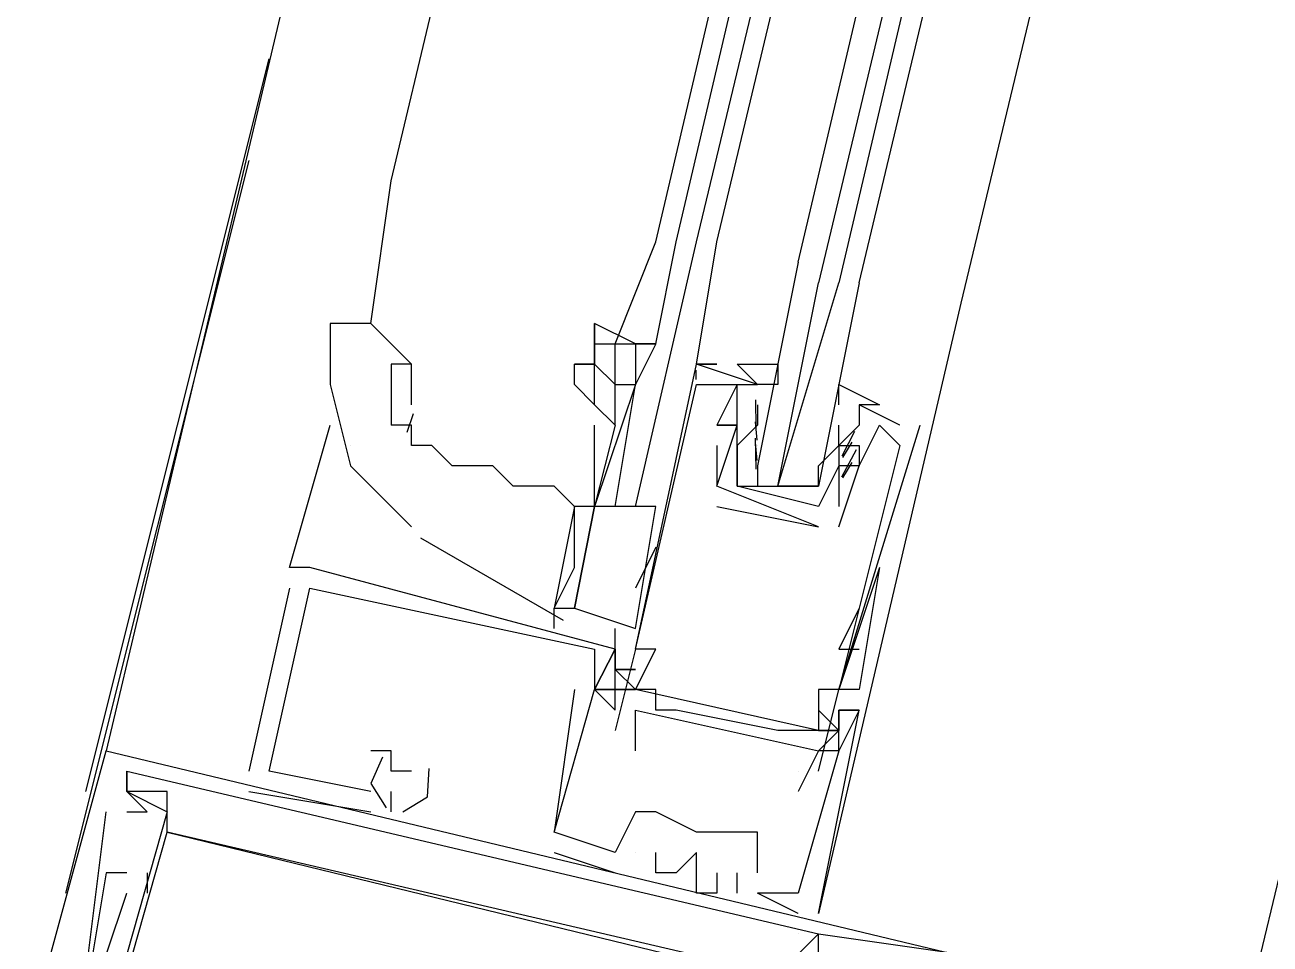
# Model space of a CAD drawing. Header units: feet. Extents: x -84 to 198, y -22 to 181.
# Drawn here: x 120.88 to 121.696, y 48.971 to 49.573 of the extents above; entities that cross this region are included whole.
import ezdxf

# ---------------------------------------------------------------- set-up
doc = ezdxf.new("R2010")
doc.units = ezdxf.units.FT
doc.layers.add('A-LINEA', color=7, linetype='CONTINUOUS')

msp = doc.modelspace()

# ---------------------------------------------------------------- linework, layer by layer
at = {"layer": 'A-LINEA'}
for p, q in [((122.68, 56.4844), (120.9333, 49.0978)), ((123.44, 56.2978), (121.68, 48.9244)), ((121.12, 49.4711), (121.88, 52.6578)), ((121.2933, 49.4311), (122.04, 52.6178)), ((121.3067, 49.4311), (122.0533, 52.6178)), ((121.32, 49.4311), (122.08, 52.6044)), ((121.3333, 49.4311), (122.0933, 52.6044)), ((122.2533, 52.5644), (121.4933, 49.3911)), ((120.92, 49.0711), (121.04, 49.5511)), ((121.0267, 49.4844), (120.9067, 49.0044)), ((121.1067, 49.3778), (121.12, 49.4711)), ((121.2667, 49.3644), (121.2933, 49.4311)), ((121.28, 49.2578), (121.32, 49.4311)), ((121.2933, 49.3644), (121.3067, 49.4311)), ((121.4933, 49.3911), (121.4, 48.9911)), ((121.2667, 49.3644), (121.28, 49.3644)), ((121.28, 49.3644), (121.28, 49.3644)), ((121.2933, 49.3644), (121.2933, 49.3644)), ((121.1333, 49.3244), (121.1333, 49.3511)), ((121.3198, 49.341), (121.3199, 49.3472)), ((121.3198, 49.341), (121.3199, 49.3472)), ((121.3198, 49.341), (121.3199, 49.3472)), ((121.36, 49.3378), (121.32, 49.3511)), ((121.32, 49.3511), (121.32, 49.3511)), ((121.32, 49.3511), (121.32, 49.3511)), ((121.32, 49.3511), (121.3333, 49.3511)), ((121.32, 49.3511), (121.3333, 49.3511)), ((121.32, 49.3511), (121.3333, 49.3511)), ((121.32, 49.3378), (121.32, 49.3378)), ((121.32, 49.3378), (121.32, 49.3378)), ((121.3333, 49.3378), (121.3333, 49.3378)), ((121.3467, 49.3378), (121.3467, 49.3378)), ((121.36, 49.3378), (121.36, 49.3378)), ((121.3467, 49.3244), (121.3467, 49.3244)), ((121.3592, 49.3093), (121.359, 49.3276)), ((121.36, 49.3244), (121.36, 49.3244)), ((121.36, 49.3244), (121.36, 49.3111)), ((121.4533, 49.3111), (121.4267, 49.3244)), ((121.4267, 49.3244), (121.4267, 49.3244)), ((121.1344, 49.3185), (121.1302, 49.3062)), ((121.3599, 49.3013), (121.3588, 49.3132)), ((121.0533, 49.2178), (121.08, 49.3111)), ((121.2667, 49.3111), (121.2533, 49.2578)), ((121.2533, 49.2578), (121.2533, 49.3111)), ((121.3333, 49.3111), (121.3333, 49.3111)), ((121.3333, 49.3111), (121.3333, 49.3111)), ((121.3467, 49.3111), (121.3467, 49.3111)), ((121.3467, 49.3111), (121.3467, 49.3111)), ((121.36, 49.3111), (121.36, 49.3111)), ((121.4133, 49.3111), (121.4133, 49.3111)), ((121.4133, 49.2978), (121.4133, 49.3111)), ((121.4236, 49.307), (121.4152, 49.2908)), ((121.44, 49.3111), (121.44, 49.3111)), ((121.4533, 49.3111), (121.4533, 49.3111)), ((121.4667, 49.3111), (121.4667, 49.3111)), ((121.0933, 49.2978), (121.0933, 49.2978)), ((121.3333, 49.2978), (121.3333, 49.2711)), ((121.3333, 49.2978), (121.3333, 49.2978)), ((121.3591, 49.2822), (121.3586, 49.3025)), ((121.3599, 49.288), (121.3588, 49.2998)), ((121.36, 49.2978), (121.36, 49.2978)), ((121.4133, 49.2978), (121.4133, 49.2978)), ((121.4133, 49.2978), (121.4133, 49.2978)), ((121.4218, 49.3), (121.4156, 49.2899)), ((121.4267, 49.2978), (121.4267, 49.2978)), ((121.4533, 49.2978), (121.4533, 49.2978)), ((121.4247, 49.295), (121.415, 49.277)), ((121.4, 49.2844), (121.4, 49.2844)), ((121.4133, 49.2844), (121.4133, 49.2844)), ((121.4218, 49.2867), (121.4156, 49.2765)), ((121.4267, 49.2844), (121.4267, 49.2844)), ((121.4267, 49.2844), (121.4267, 49.2844)), ((121.4, 49.2444), (121.3333, 49.2711)), ((121.3333, 49.2711), (121.3333, 49.2711)), ((121.3333, 49.2711), (121.3333, 49.2711)), ((121.3467, 49.2711), (121.3467, 49.2711)), ((121.3467, 49.2711), (121.3467, 49.2711)), ((121.3733, 49.2711), (121.3867, 49.2711)), ((121.4, 49.2711), (121.4, 49.2711)), ((121.24, 49.2578), (121.24, 49.2578)), ((121.24, 49.2578), (121.24, 49.2578)), ((121.2533, 49.2578), (121.2533, 49.2578)), ((121.28, 49.1778), (121.2933, 49.2578)), ((121.3333, 49.2578), (121.4, 49.2444)), ((121.3333, 49.2578), (121.3333, 49.2578)), ((121.4, 49.2578), (121.4, 49.2578)), ((121.4, 49.2578), (121.4, 49.2578)), ((121.4133, 49.2578), (121.4133, 49.2578)), ((121.4, 49.2444), (121.4, 49.2444)), ((121.4, 49.2444), (121.4, 49.2444)), ((121.4133, 49.2444), (121.4133, 49.2444)), ((121.1393, 49.2372), (121.2327, 49.1834)), ((121.2933, 49.2311), (121.28, 49.2044)), ((121.0667, 49.2178), (121.0533, 49.2178)), ((121.0667, 49.2178), (121.0533, 49.2178)), ((121.0667, 49.2178), (121.0533, 49.2178)), ((121.0667, 49.2178), (121.0667, 49.2178)), ((121.0667, 49.2178), (121.0667, 49.2178)), ((121.0667, 49.2178), (121.0667, 49.2178)), ((121.44, 49.2178), (121.4133, 49.1378)), ((121.44, 49.2178), (121.4133, 49.1378)), ((121.0533, 49.2044), (121.0267, 49.0844)), ((121.0533, 49.2044), (121.0267, 49.0844)), ((121.0533, 49.2044), (121.0267, 49.0844)), ((121.0533, 49.2044), (121.0533, 49.2044)), ((121.0533, 49.2044), (121.0533, 49.2044)), ((121.0533, 49.2044), (121.0533, 49.2044)), ((121.0667, 49.2044), (121.0667, 49.2044)), ((121.0667, 49.2044), (121.0667, 49.2044)), ((121.0667, 49.2044), (121.0667, 49.2044)), ((121.0667, 49.2044), (121.0667, 49.2044)), ((121.0667, 49.2044), (121.0667, 49.2044)), ((121.0667, 49.2044), (121.0667, 49.2044)), ((121.2267, 49.1778), (121.2267, 49.1911)), ((121.4267, 49.1911), (121.4133, 49.1644)), ((121.4267, 49.1911), (121.4267, 49.1911)), ((121.2667, 49.1644), (121.2667, 49.1778)), ((121.2533, 49.1644), (121.2533, 49.1644)), ((121.2533, 49.1644), (121.2533, 49.1644)), ((121.2533, 49.1644), (121.2533, 49.1644)), ((121.28, 49.1644), (121.2667, 49.1111)), ((121.2667, 49.1644), (121.2667, 49.1644)), ((121.2667, 49.1644), (121.2667, 49.1644)), ((121.2667, 49.1644), (121.2667, 49.1644)), ((121.2667, 49.1644), (121.2667, 49.1644)), ((121.2667, 49.1644), (121.2667, 49.1644)), ((121.2667, 49.1644), (121.2667, 49.1644)), ((121.28, 49.1644), (121.28, 49.1644)), ((121.28, 49.1644), (121.28, 49.1644)), ((121.2933, 49.1644), (121.2933, 49.1644)), ((121.4133, 49.1644), (121.4267, 49.1644)), ((121.2667, 49.1511), (121.28, 49.1511)), ((121.2667, 49.1511), (121.2667, 49.1511)), ((121.2667, 49.1511), (121.2667, 49.1511)), ((121.2667, 49.1511), (121.28, 49.1511)), ((121.2667, 49.1511), (121.2667, 49.1511)), ((121.2667, 49.1511), (121.2667, 49.1511)), ((121.2667, 49.1511), (121.28, 49.1511)), ((121.2667, 49.1511), (121.2667, 49.1511)), ((121.2667, 49.1511), (121.2667, 49.1511)), ((121.24, 49.1378), (121.24, 49.1378)), ((121.24, 49.1378), (121.24, 49.1378)), ((121.24, 49.1378), (121.24, 49.1378)), ((121.2533, 49.1378), (121.2533, 49.1378)), ((121.2533, 49.1378), (121.2533, 49.1378)), ((121.2533, 49.1378), (121.2533, 49.1378)), ((121.2533, 49.1378), (121.2533, 49.1378)), ((121.2533, 49.1378), (121.2533, 49.1378)), ((121.2533, 49.1378), (121.2533, 49.1378)), ((121.2533, 49.1378), (121.2533, 49.1378)), ((121.2533, 49.1378), (121.2533, 49.1378)), ((121.2533, 49.1378), (121.2533, 49.1378)), ((121.2667, 49.1378), (121.28, 49.1378)), ((121.2667, 49.1378), (121.28, 49.1378)), ((121.2667, 49.1378), (121.2667, 49.1378)), ((121.2667, 49.1378), (121.2667, 49.1378)), ((121.2667, 49.1378), (121.28, 49.1378)), ((121.2667, 49.1378), (121.28, 49.1378)), ((121.2667, 49.1378), (121.2667, 49.1378)), ((121.2667, 49.1378), (121.2667, 49.1378)), ((121.2667, 49.1378), (121.28, 49.1378)), ((121.2667, 49.1378), (121.28, 49.1378)), ((121.2667, 49.1378), (121.2667, 49.1378)), ((121.2667, 49.1378), (121.2667, 49.1378)), ((121.28, 49.1378), (121.28, 49.1378)), ((121.4, 49.1111), (121.28, 49.1378)), ((121.4, 49.1111), (121.28, 49.1378)), ((121.4, 49.1111), (121.28, 49.1378)), ((121.2933, 49.1378), (121.2933, 49.1378)), ((121.4, 49.1378), (121.4, 49.1378)), ((121.4133, 49.1378), (121.4133, 49.1378)), ((121.4133, 49.1378), (121.4133, 49.1378)), ((121.4267, 49.1378), (121.4267, 49.1378)), ((121.2667, 49.1244), (121.2667, 49.1244)), ((121.2667, 49.1244), (121.2667, 49.1244)), ((121.2667, 49.1244), (121.2667, 49.1244)), ((121.28, 49.1244), (121.28, 49.1244)), ((121.2933, 49.1244), (121.2933, 49.1244)), ((121.3067, 49.1244), (121.3067, 49.1244)), ((121.4133, 49.1244), (121.4133, 49.1244)), ((121.4133, 49.1244), (121.4133, 49.1244)), ((121.4133, 49.1244), (121.4133, 49.1244)), ((121.4133, 49.1244), (121.4133, 49.1244)), ((121.4133, 49.1244), (121.4133, 49.1244)), ((121.4133, 49.1244), (121.4133, 49.1244)), ((121.4133, 49.1244), (121.4133, 49.1244)), ((121.4267, 49.1244), (121.4267, 49.1244)), ((121.4267, 49.1244), (121.4267, 49.1244)), ((121.4267, 49.1244), (121.4267, 49.1244)), ((121.4267, 49.1244), (121.4267, 49.1244)), ((121.4267, 49.1244), (121.4267, 49.1244)), ((121.4267, 49.1244), (121.4267, 49.1244)), ((121.2667, 49.1111), (121.2667, 49.1111)), ((121.28, 49.1111), (121.28, 49.1111)), ((121.3733, 49.1111), (121.3733, 49.1111)), ((121.3867, 49.1111), (121.3867, 49.1111)), ((121.4, 49.1111), (121.4, 49.1111)), ((121.4133, 49.1111), (121.4133, 49.1111)), ((121.4133, 49.1111), (121.4133, 49.1111)), ((121.4133, 49.1111), (121.4133, 49.1111)), ((120.9333, 49.0978), (120.9333, 49.0978)), ((120.9333, 49.0978), (120.9333, 49.0978)), ((120.9333, 49.0978), (120.9333, 49.0978)), ((121.1067, 49.0978), (121.1067, 49.0978)), ((121.1067, 49.0978), (121.1067, 49.0978)), ((121.1067, 49.0978), (121.1067, 49.0978)), ((121.12, 49.0978), (121.12, 49.0978)), ((121.12, 49.0978), (121.12, 49.0978)), ((121.12, 49.0978), (121.12, 49.0978)), ((121.28, 49.0978), (121.28, 49.0978)), ((121.4, 49.0978), (121.4, 49.0978)), ((121.4133, 49.0978), (121.4, 49.0978)), ((121.4133, 49.0978), (121.4133, 49.0978)), ((121.4133, 49.0978), (121.4133, 49.0978)), ((121.4133, 49.0978), (121.4133, 49.0978)), ((121.4133, 49.0978), (121.4133, 49.0978)), ((120.9467, 49.0844), (120.9467, 49.0844)), ((120.9467, 49.0844), (120.9467, 49.0844)), ((120.9467, 49.0844), (120.9467, 49.0844)), ((120.9467, 49.0844), (120.9467, 49.0844)), ((120.9467, 49.0844), (120.9467, 49.0844)), ((120.9467, 49.0844), (120.9467, 49.0844)), ((120.9467, 49.0844), (120.9467, 49.0844)), ((120.9467, 49.0844), (120.9467, 49.0844)), ((120.9467, 49.0844), (120.9467, 49.0844)), ((121.0267, 49.0844), (121.0267, 49.0844)), ((121.0267, 49.0844), (121.0267, 49.0844)), ((121.0267, 49.0844), (121.0267, 49.0844)), ((121.04, 49.0844), (121.04, 49.0844)), ((121.04, 49.0844), (121.04, 49.0844)), ((121.04, 49.0844), (121.04, 49.0844)), ((121.12, 49.0844), (121.12, 49.0844)), ((121.12, 49.0844), (121.12, 49.0844)), ((121.12, 49.0844), (121.12, 49.0844)), ((121.1333, 49.0844), (121.1333, 49.0844)), ((121.1333, 49.0844), (121.1333, 49.0844)), ((121.1333, 49.0844), (121.1333, 49.0844)), ((121.3867, 49.0844), (121.3867, 49.0844)), ((121.4, 49.0844), (121.4, 49.0844)), ((120.9467, 49.0711), (120.9467, 49.0711)), ((120.9467, 49.0711), (120.9467, 49.0711)), ((120.9467, 49.0711), (120.9467, 49.0711)), ((120.9467, 49.0711), (120.9467, 49.0711)), ((120.9467, 49.0711), (120.9467, 49.0711)), ((120.9467, 49.0711), (120.9467, 49.0711)), ((120.9467, 49.0711), (120.9467, 49.0711)), ((120.9467, 49.0711), (120.9467, 49.0711)), ((120.9467, 49.0711), (120.9467, 49.0711)), ((120.9467, 49.0711), (120.9467, 49.0711)), ((120.9467, 49.0711), (120.9467, 49.0711)), ((120.9467, 49.0711), (120.9467, 49.0711)), ((120.9467, 49.0711), (120.9467, 49.0711)), ((120.9467, 49.0711), (120.9467, 49.0711)), ((120.9467, 49.0711), (120.9467, 49.0711)), ((120.9733, 49.0711), (120.9733, 49.0711)), ((120.9733, 49.0711), (120.9733, 49.0711)), ((120.9733, 49.0711), (120.9733, 49.0711)), ((120.9733, 49.0711), (120.9733, 49.0711)), ((120.9733, 49.0711), (120.9733, 49.0711)), ((120.9733, 49.0711), (120.9733, 49.0711)), ((121.0267, 49.0711), (121.1067, 49.0578)), ((121.0267, 49.0711), (121.0267, 49.0711)), ((121.0267, 49.0711), (121.1067, 49.0578)), ((121.0267, 49.0711), (121.0267, 49.0711)), ((121.0267, 49.0711), (121.1067, 49.0578)), ((121.0267, 49.0711), (121.0267, 49.0711)), ((121.1067, 49.0711), (121.1067, 49.0711)), ((121.1067, 49.0711), (121.1067, 49.0711)), ((121.1067, 49.0711), (121.1067, 49.0711)), ((121.12, 49.0578), (121.12, 49.0711)), ((121.12, 49.0711), (121.12, 49.0711)), ((121.12, 49.0578), (121.12, 49.0711)), ((121.12, 49.0711), (121.12, 49.0711)), ((121.12, 49.0578), (121.12, 49.0711)), ((121.12, 49.0711), (121.12, 49.0711)), ((121.3867, 49.0711), (121.3867, 49.0711)), ((120.9333, 49.0578), (120.9333, 49.0578)), ((120.9333, 49.0578), (120.9333, 49.0578)), ((120.9333, 49.0578), (120.9333, 49.0578)), ((120.9467, 49.0578), (120.9467, 49.0578)), ((120.9467, 49.0578), (120.9467, 49.0578)), ((120.9467, 49.0578), (120.9467, 49.0578)), ((120.96, 49.0578), (120.96, 49.0578)), ((120.96, 49.0578), (120.96, 49.0578)), ((120.96, 49.0578), (120.96, 49.0578)), ((120.9733, 49.0578), (120.9733, 49.0578)), ((120.9733, 49.0578), (120.9733, 49.0578)), ((120.9733, 49.0578), (120.9733, 49.0578)), ((120.9733, 49.0578), (120.9733, 49.0578)), ((120.9733, 49.0578), (120.9733, 49.0578)), ((120.9733, 49.0578), (120.9733, 49.0578)), ((121.1067, 49.0578), (121.1067, 49.0578)), ((121.1067, 49.0578), (121.1067, 49.0578)), ((121.1067, 49.0578), (121.1067, 49.0578)), ((121.12, 49.0578), (121.12, 49.0578)), ((121.12, 49.0578), (121.12, 49.0578)), ((121.12, 49.0578), (121.12, 49.0578)), ((121.28, 49.0578), (121.28, 49.0578)), ((121.28, 49.0578), (121.28, 49.0578)), ((121.28, 49.0578), (121.28, 49.0578)), ((121.2933, 49.0578), (121.2933, 49.0578)), ((121.2933, 49.0578), (121.2933, 49.0578)), ((121.2933, 49.0578), (121.2933, 49.0578)), ((121.2933, 49.0578), (121.2933, 49.0578)), ((120.9733, 49.0444), (120.9733, 49.0444)), ((120.9733, 49.0444), (120.9733, 49.0444)), ((120.9733, 49.0444), (120.9733, 49.0444)), ((120.9733, 49.0444), (120.9733, 49.0444)), ((120.9733, 49.0444), (120.9733, 49.0444)), ((120.9733, 49.0444), (120.9733, 49.0444)), ((120.9733, 49.0444), (120.9733, 49.0444)), ((120.9733, 49.0444), (120.9733, 49.0444)), ((120.9733, 49.0444), (120.9733, 49.0444)), ((120.9733, 49.0444), (120.9733, 49.0444)), ((120.9733, 49.0444), (120.9733, 49.0444)), ((120.9733, 49.0444), (120.9733, 49.0444)), ((121.2267, 49.0444), (121.2267, 49.0444)), ((121.2267, 49.0444), (121.2267, 49.0444)), ((121.2267, 49.0444), (121.2267, 49.0444)), ((121.2267, 49.0444), (121.2267, 49.0444)), ((121.2267, 49.0444), (121.2267, 49.0444)), ((121.2267, 49.0444), (121.2267, 49.0444)), ((121.32, 49.0444), (121.32, 49.0444)), ((121.32, 49.0444), (121.32, 49.0444)), ((121.32, 49.0444), (121.32, 49.0444)), ((121.32, 49.0444), (121.32, 49.0444)), ((121.32, 49.0444), (121.32, 49.0444)), ((121.3467, 49.0444), (121.3467, 49.0444)), ((121.3467, 49.0444), (121.3467, 49.0444)), ((121.3467, 49.0444), (121.3467, 49.0444)), ((121.36, 49.0444), (121.36, 49.0444)), ((121.36, 49.0444), (121.36, 49.0444)), ((121.36, 49.0444), (121.36, 49.0444)), ((121.2267, 49.0311), (121.2667, 49.0178)), ((121.2267, 49.0311), (121.2267, 49.0311)), ((121.2267, 49.0311), (121.2667, 49.0178)), ((121.2267, 49.0311), (121.2267, 49.0311)), ((121.2267, 49.0311), (121.2667, 49.0178)), ((121.2267, 49.0311), (121.2267, 49.0311)), ((121.2667, 49.0311), (121.2667, 49.0311)), ((121.2667, 49.0311), (121.2667, 49.0311)), ((121.2667, 49.0311), (121.2667, 49.0311)), ((121.2667, 49.0311), (121.2667, 49.0311)), ((121.2667, 49.0311), (121.2667, 49.0311)), ((121.2667, 49.0311), (121.2667, 49.0311)), ((121.28, 49.0311), (121.28, 49.0311)), ((121.28, 49.0311), (121.28, 49.0311)), ((121.28, 49.0311), (121.28, 49.0311)), ((121.28, 49.0311), (121.28, 49.0311)), ((121.28, 49.0311), (121.28, 49.0311)), ((121.28, 49.0311), (121.28, 49.0311)), ((121.2933, 49.0311), (121.2933, 49.0311)), ((121.2933, 49.0311), (121.2933, 49.0311)), ((121.2933, 49.0311), (121.2933, 49.0311)), ((121.32, 49.0311), (121.32, 49.0311)), ((121.32, 49.0311), (121.32, 49.0311)), ((121.32, 49.0311), (121.32, 49.0311)), ((120.9333, 49.0178), (120.9333, 49.0178)), ((120.9333, 49.0178), (120.9333, 49.0178)), ((120.9333, 49.0178), (120.9333, 49.0178)), ((120.9467, 49.0178), (120.9467, 49.0178)), ((120.9467, 49.0178), (120.9467, 49.0178)), ((120.9467, 49.0178), (120.9467, 49.0178)), ((120.96, 49.0178), (120.96, 49.0044)), ((120.96, 49.0178), (120.96, 49.0178)), ((120.96, 49.0178), (120.96, 49.0044)), ((120.96, 49.0178), (120.96, 49.0178)), ((120.96, 49.0178), (120.96, 49.0044)), ((120.96, 49.0178), (120.96, 49.0178)), ((121.2667, 49.0178), (121.2667, 49.0178)), ((121.2667, 49.0178), (121.2667, 49.0178)), ((121.2667, 49.0178), (121.2667, 49.0178)), ((121.2933, 49.0178), (121.2933, 49.0178)), ((121.2933, 49.0178), (121.2933, 49.0178)), ((121.2933, 49.0178), (121.2933, 49.0178)), ((121.3067, 49.0178), (121.3067, 49.0178)), ((121.3067, 49.0178), (121.3067, 49.0178)), ((121.3067, 49.0178), (121.3067, 49.0178)), ((121.3333, 49.0178), (121.3333, 49.0178)), ((121.3333, 49.0178), (121.3333, 49.0178)), ((121.3333, 49.0178), (121.3333, 49.0178)), ((121.3467, 49.0178), (121.3467, 49.0178)), ((121.3467, 49.0178), (121.3467, 49.0178)), ((121.3467, 49.0178), (121.3467, 49.0178)), ((121.36, 49.0178), (121.36, 49.0178)), ((121.36, 49.0178), (121.36, 49.0178)), ((121.36, 49.0178), (121.36, 49.0178)), ((120.9467, 49.0044), (120.9467, 49.0044)), ((120.9467, 49.0044), (120.9467, 49.0044)), ((120.9467, 49.0044), (120.9467, 49.0044)), ((120.96, 49.0044), (120.96, 49.0044)), ((120.96, 49.0044), (120.96, 49.0044)), ((120.96, 49.0044), (120.96, 49.0044)), ((121.32, 49.0044), (121.32, 49.0044)), ((121.32, 49.0044), (121.32, 49.0044)), ((121.32, 49.0044), (121.32, 49.0044)), ((121.3333, 49.0044), (121.3333, 49.0044)), ((121.3333, 49.0044), (121.3333, 49.0044)), ((121.3333, 49.0044), (121.3333, 49.0044)), ((121.3467, 49.0044), (121.3467, 49.0044)), ((121.3467, 49.0044), (121.3467, 49.0044)), ((121.3467, 49.0044), (121.3467, 49.0044)), ((121.36, 49.0044), (121.36, 49.0044)), ((121.36, 49.0044), (121.36, 49.0044)), ((121.36, 49.0044), (121.36, 49.0044)), ((121.36, 49.0044), (121.36, 49.0044)), ((121.36, 49.0044), (121.36, 49.0044)), ((121.36, 49.0044), (121.36, 49.0044)), ((121.3867, 49.0044), (121.3867, 49.0044)), ((121.3867, 49.0044), (121.3867, 49.0044)), ((121.3867, 49.0044), (121.3867, 49.0044)), ((121.3867, 49.0044), (121.3867, 49.0044)), ((121.3867, 49.0044), (121.3867, 49.0044)), ((121.3867, 49.0044), (121.3867, 49.0044)), ((121.3867, 48.9911), (121.3867, 48.9911)), ((121.3867, 48.9911), (121.3867, 48.9911)), ((121.3867, 48.9911), (121.3867, 48.9911)), ((121.4, 48.9911), (121.4, 48.9911)), ((121.4, 48.9911), (121.4, 48.9911)), ((121.4, 48.9911), (121.4, 48.9911)), ((121.3867, 48.9778), (121.3867, 48.9778)), ((121.3867, 48.9778), (121.3867, 48.9778)), ((121.3867, 48.9778), (121.3867, 48.9778)), ((121.4, 48.9778), (121.4, 48.9778)), ((121.4, 48.9778), (121.4, 48.9778)), ((121.4, 48.9778), (121.4, 48.9778)), ((121.4, 48.9778), (121.4, 48.9778)), ((121.4, 48.9778), (121.4, 48.9778)), ((121.4, 48.9778), (121.4, 48.9778))]:
    msp.add_line(p, q, dxfattribs=at)
for points in [[(121.3867, 49.4178), (122.1467, 52.6444), (122.16, 52.6578), (122.1733, 52.6444), (121.4, 49.4044)], [(121.4267, 49.4044), (122.2, 52.6444), (122.1867, 52.6444), (122.1733, 52.6444), (121.4133, 49.4044)], [(121.3333, 49.3511), (121.3333, 49.3511), (121.32, 49.3511), (121.3333, 49.4311)], [(121.3867, 49.4178), (121.36, 49.2844), (121.36, 49.2711), (121.3733, 49.2711), (121.4, 49.4044)], [(121.4267, 49.4044), (121.4, 49.2711), (121.3867, 49.2711), (121.3733, 49.2711), (121.4133, 49.4044)], [(121.1333, 49.3511), (121.1067, 49.3778), (121.0933, 49.3778), (121.08, 49.3778)], [(121.08, 49.3778), (121.08, 49.3644), (121.08, 49.3378), (121.0933, 49.2844), (121.1067, 49.2711), (121.1333, 49.2444)], [(121.2933, 49.3644), (121.28, 49.3644), (121.28, 49.3644), (121.2533, 49.3778), (121.2533, 49.3644)], [(121.2533, 49.3644), (121.2533, 49.3644), (121.2533, 49.3778)], [(121.2533, 49.3644), (121.2533, 49.3644), (121.2533, 49.3511), (121.2533, 49.3511), (121.2533, 49.3511), (121.24, 49.3511)], [(121.2667, 49.3378), (121.2533, 49.3511), (121.2533, 49.3644), (121.2667, 49.3644)], [(121.2667, 49.3378), (121.2667, 49.3644), (121.28, 49.3644), (121.28, 49.3378)], [(121.28, 49.3644), (121.2933, 49.3644), (121.28, 49.3378)], [(121.1333, 49.3511), (121.12, 49.3511), (121.12, 49.3378), (121.12, 49.3111)], [(121.24, 49.3378), (121.24, 49.3511), (121.2533, 49.3511)], [(121.2533, 49.3244), (121.2533, 49.3511), (121.2667, 49.3378)], [(121.4133, 49.2444), (121.4267, 49.2844), (121.4267, 49.2844), (121.44, 49.3111), (121.4533, 49.2978), (121.4133, 49.1378), (121.4, 49.1378), (121.4, 49.1111), (121.3867, 49.1111), (121.3733, 49.1111), (121.3067, 49.1244), (121.2933, 49.1244), (121.2933, 49.1378), (121.28, 49.1378), (121.2933, 49.1644), (121.28, 49.1644), (121.32, 49.3511)], [(121.3333, 49.3511), (121.3333, 49.3511), (121.32, 49.3511)], [(121.3333, 49.3511), (121.3333, 49.3511), (121.32, 49.3511)], [(121.4, 49.2578), (121.3467, 49.2711), (121.3467, 49.2978), (121.3467, 49.3111), (121.3467, 49.3244), (121.3467, 49.3378), (121.36, 49.3378), (121.3467, 49.3511), (121.3733, 49.3511), (121.3733, 49.3378), (121.36, 49.3378)], [(121.2667, 49.3111), (121.2667, 49.3111), (121.2533, 49.3244), (121.24, 49.3378)], [(121.2667, 49.2578), (121.28, 49.3378), (121.28, 49.3378), (121.2533, 49.2578)], [(121.2667, 49.3111), (121.2667, 49.3378), (121.2667, 49.3378), (121.28, 49.3378)], [(121.28, 49.1644), (121.32, 49.3378), (121.3333, 49.3378), (121.3467, 49.3378), (121.3333, 49.3111), (121.3333, 49.3111)], [(121.4133, 49.3244), (121.4133, 49.3378), (121.44, 49.3244), (121.4267, 49.3244), (121.4267, 49.3111), (121.4133, 49.2978), (121.4133, 49.2844), (121.4, 49.2578)], [(121.3333, 49.2711), (121.3467, 49.3111), (121.3333, 49.3111), (121.3467, 49.3111), (121.3467, 49.3244)], [(121.24, 49.2578), (121.2267, 49.2711), (121.2133, 49.2711), (121.2, 49.2711), (121.1867, 49.2844), (121.1733, 49.2844), (121.16, 49.2844), (121.1467, 49.2978), (121.1333, 49.2978), (121.1333, 49.3111), (121.12, 49.3111)], [(121.36, 49.3111), (121.3467, 49.2978), (121.3467, 49.2711), (121.4, 49.2711), (121.4, 49.2844), (121.4133, 49.2978)], [(121.4, 49.0844), (121.4133, 49.1378), (121.4667, 49.3111)], [(121.4133, 49.2978), (121.4267, 49.2978), (121.4267, 49.2844), (121.4133, 49.2844), (121.4133, 49.2578)], [(121.24, 49.2578), (121.24, 49.2578), (121.2267, 49.1911), (121.24, 49.1911), (121.2533, 49.2578), (121.24, 49.2578), (121.24, 49.2578)], [(121.2267, 49.1911), (121.24, 49.2178), (121.24, 49.2444), (121.24, 49.2578), (121.24, 49.2578)], [(121.2933, 49.2578), (121.2533, 49.2578), (121.24, 49.1911), (121.28, 49.1778)], [(121.36, 49.0178), (121.36, 49.0444), (121.3467, 49.0444), (121.32, 49.0444), (121.2933, 49.0578), (121.28, 49.0578), (121.2667, 49.0311), (121.2267, 49.0444), (121.2533, 49.1378), (121.2667, 49.1244), (121.2667, 49.1378), (121.2533, 49.1378), (121.2667, 49.1644), (121.2667, 49.1511), (121.2667, 49.1644), (121.0667, 49.2178)], [(121.36, 49.0178), (121.36, 49.0444), (121.3467, 49.0444), (121.32, 49.0444), (121.2933, 49.0578), (121.28, 49.0578), (121.2667, 49.0311), (121.2267, 49.0444), (121.2533, 49.1378), (121.2667, 49.1244), (121.2667, 49.1378), (121.2533, 49.1378), (121.2667, 49.1644), (121.2667, 49.1511), (121.2667, 49.1644), (121.0667, 49.2178)], [(121.36, 49.0178), (121.36, 49.0444), (121.3467, 49.0444), (121.32, 49.0444), (121.2933, 49.0578), (121.28, 49.0578), (121.2667, 49.0311), (121.2267, 49.0444), (121.2533, 49.1378), (121.2667, 49.1244), (121.2667, 49.1378), (121.2533, 49.1378), (121.2667, 49.1644), (121.2667, 49.1511), (121.2667, 49.1644), (121.0667, 49.2178)], [(121.44, 49.2178), (121.44, 49.2178), (121.44, 49.2178), (121.4267, 49.1378), (121.4133, 49.1378)], [(121.1067, 49.0711), (121.04, 49.0844), (121.0667, 49.2044), (121.2533, 49.1644), (121.2533, 49.1378), (121.2533, 49.1378)], [(121.1067, 49.0711), (121.04, 49.0844), (121.0667, 49.2044), (121.2533, 49.1644), (121.2533, 49.1378), (121.2533, 49.1378)], [(121.1067, 49.0711), (121.04, 49.0844), (121.0667, 49.2044), (121.2533, 49.1644), (121.2533, 49.1378), (121.2533, 49.1378)], [(121.2667, 49.1644), (121.2667, 49.1644), (121.2533, 49.1378), (121.2667, 49.1378), (121.2667, 49.1644)], [(121.2667, 49.1644), (121.2667, 49.1644), (121.2533, 49.1378), (121.2667, 49.1378), (121.2667, 49.1644)], [(121.2667, 49.1644), (121.2667, 49.1644), (121.2533, 49.1378), (121.2667, 49.1378), (121.2667, 49.1644)], [(121.28, 49.1511), (121.2667, 49.1511), (121.28, 49.1511)], [(121.2667, 49.1511), (121.28, 49.1378), (121.2667, 49.1511), (121.28, 49.1511)], [(121.28, 49.1511), (121.2667, 49.1511), (121.28, 49.1511)], [(121.2667, 49.1511), (121.28, 49.1378), (121.2667, 49.1511), (121.28, 49.1511)], [(121.28, 49.1511), (121.2667, 49.1511), (121.28, 49.1511)], [(121.2667, 49.1511), (121.28, 49.1378), (121.2667, 49.1511), (121.28, 49.1511)], [(121.24, 49.1378), (121.2267, 49.0444), (121.2267, 49.0444)], [(121.24, 49.1378), (121.2267, 49.0444), (121.2267, 49.0444)], [(121.24, 49.1378), (121.2267, 49.0444), (121.2267, 49.0444)], [(121.28, 49.1378), (121.2667, 49.1378), (121.28, 49.1378)], [(121.28, 49.1378), (121.2667, 49.1378), (121.28, 49.1378)], [(121.28, 49.1378), (121.2667, 49.1378), (121.28, 49.1378)], [(121.28, 49.0978), (121.28, 49.1244), (121.4, 49.0978), (121.3867, 49.0711)], [(121.4, 48.9911), (121.4267, 49.1244), (121.4133, 49.1244), (121.4133, 49.1111), (121.4133, 49.1244), (121.4267, 49.1244), (121.4133, 49.0978), (121.3867, 49.0044), (121.36, 49.0044)], [(121.4, 48.9911), (121.4267, 49.1244), (121.4133, 49.1244), (121.4133, 49.1111), (121.4133, 49.1244), (121.4267, 49.1244), (121.4133, 49.0978), (121.3867, 49.0044), (121.36, 49.0044)], [(121.4, 48.9911), (121.4267, 49.1244), (121.4133, 49.1244), (121.4133, 49.1111), (121.4133, 49.1244), (121.4267, 49.1244), (121.4133, 49.0978), (121.3867, 49.0044), (121.36, 49.0044)], [(121.4, 49.1244), (121.4133, 49.1111), (121.4, 49.1244)], [(121.4133, 49.1244), (121.4133, 49.1111), (121.4, 49.0978)], [(121.4133, 49.1244), (121.4267, 49.1244), (121.4133, 49.0978), (121.4133, 49.0978), (121.4133, 49.1244), (121.4133, 49.1111)], [(121.4, 49.1111), (121.4133, 49.1111), (121.4, 49.1111)], [(121.4, 49.1111), (121.4133, 49.1111), (121.4, 49.1111)], [(120.9067, 48.9378), (120.8933, 48.9511), (120.9333, 49.0978), (121.6, 48.9378), (121.6133, 48.9378)], [(120.9067, 48.9378), (120.8933, 48.9511), (120.9333, 49.0978), (121.6, 48.9378), (121.6133, 48.9378)], [(120.9067, 48.9378), (120.8933, 48.9511), (120.9333, 49.0978), (121.6, 48.9378), (121.6133, 48.9378)], [(121.1333, 49.0844), (121.12, 49.0844), (121.12, 49.0844), (121.12, 49.0978), (121.1067, 49.0978)], [(121.1333, 49.0844), (121.12, 49.0844), (121.12, 49.0844), (121.12, 49.0978), (121.1067, 49.0978)], [(121.1333, 49.0844), (121.12, 49.0844), (121.12, 49.0844), (121.12, 49.0978), (121.1067, 49.0978)], [(121.1143, 49.0935), (121.1067, 49.0763), (121.1168, 49.0604)], [(121.1143, 49.0935), (121.1067, 49.0763), (121.1168, 49.0604)], [(121.1143, 49.0935), (121.1067, 49.0763), (121.1168, 49.0604)], [(121.3733, 48.9644), (121.3733, 48.9511), (120.9733, 49.0444), (120.9733, 49.0711), (120.9467, 49.0711), (120.9467, 49.0844), (120.9467, 49.0711), (120.9733, 49.0578), (120.9467, 48.9644), (120.9467, 48.9511), (120.9733, 49.0444), (121.4667, 48.9244), (121.4533, 48.8311), (121.4533, 48.8311), (121.4667, 48.8444), (121.4533, 48.8444), (121.48, 48.9244), (121.4933, 48.9511)], [(120.9467, 49.0578), (120.96, 49.0578), (120.9467, 49.0711), (120.9467, 49.0844), (121.4, 48.9778)], [(121.3733, 48.9644), (121.3733, 48.9511), (120.9733, 49.0444), (120.9733, 49.0711), (120.9467, 49.0711), (120.9467, 49.0844), (120.9467, 49.0711), (120.9733, 49.0578), (120.9467, 48.9644), (120.9467, 48.9511), (120.9733, 49.0444), (121.4667, 48.9244), (121.4533, 48.8311), (121.4533, 48.8311), (121.4667, 48.8444), (121.4533, 48.8444), (121.48, 48.9244), (121.4933, 48.9511)], [(120.9467, 49.0578), (120.96, 49.0578), (120.9467, 49.0711), (120.9467, 49.0844), (121.4, 48.9778)], [(121.3733, 48.9644), (121.3733, 48.9511), (120.9733, 49.0444), (120.9733, 49.0711), (120.9467, 49.0711), (120.9467, 49.0844), (120.9467, 49.0711), (120.9733, 49.0578), (120.9467, 48.9644), (120.9467, 48.9511), (120.9733, 49.0444), (121.4667, 48.9244), (121.4533, 48.8311), (121.4533, 48.8311), (121.4667, 48.8444), (121.4533, 48.8444), (121.48, 48.9244), (121.4933, 48.9511)], [(120.9467, 49.0578), (120.96, 49.0578), (120.9467, 49.0711), (120.9467, 49.0844), (121.4, 48.9778)], [(121.3733, 48.9644), (121.3733, 48.9511), (120.9733, 49.0444), (120.9733, 49.0711), (120.9467, 49.0711), (120.9467, 49.0844), (120.9467, 49.0711), (120.9733, 49.0578), (120.9467, 48.9644), (120.9467, 48.9511), (120.9733, 49.0444), (121.4667, 48.9244), (121.4533, 48.8311), (121.4533, 48.8311), (121.4667, 48.8444), (121.4533, 48.8444), (121.48, 48.9244), (121.4933, 48.9511)], [(121.3733, 48.9644), (121.3733, 48.9511), (120.9733, 49.0444), (120.9733, 49.0711), (120.9467, 49.0711), (120.9467, 49.0844), (120.9467, 49.0711), (120.9733, 49.0578), (120.9467, 48.9644), (120.9467, 48.9511), (120.9733, 49.0444), (121.4667, 48.9244), (121.4533, 48.8311), (121.4533, 48.8311), (121.4667, 48.8444), (121.4533, 48.8444), (121.48, 48.9244), (121.4933, 48.9511)], [(121.3733, 48.9644), (121.3733, 48.9511), (120.9733, 49.0444), (120.9733, 49.0711), (120.9467, 49.0711), (120.9467, 49.0844), (120.9467, 49.0711), (120.9733, 49.0578), (120.9467, 48.9644), (120.9467, 48.9511), (120.9733, 49.0444), (121.4667, 48.9244), (121.4533, 48.8311), (121.4533, 48.8311), (121.4667, 48.8444), (121.4533, 48.8444), (121.48, 48.9244), (121.4933, 48.9511)], [(121.1277, 49.0578), (121.1438, 49.0675), (121.1448, 49.0862)], [(121.1277, 49.0578), (121.1438, 49.0675), (121.1448, 49.0862)], [(121.1277, 49.0578), (121.1438, 49.0675), (121.1448, 49.0862)], [(120.92, 48.8711), (120.9067, 48.8711), (120.9333, 48.9511), (120.92, 48.9511), (120.9333, 49.0578)], [(120.92, 48.8711), (120.9067, 48.8711), (120.9333, 48.9511), (120.92, 48.9511), (120.9333, 49.0578)], [(120.92, 48.8711), (120.9067, 48.8711), (120.9333, 48.9511), (120.92, 48.9511), (120.9333, 49.0578)], [(121.3467, 49.0444), (121.32, 49.0444), (121.32, 49.0444), (121.2933, 49.0578)], [(121.3333, 49.0178), (121.3333, 49.0044), (121.32, 49.0044), (121.32, 49.0311), (121.32, 49.0311), (121.3067, 49.0178), (121.2933, 49.0178), (121.2933, 49.0311), (121.2933, 49.0311)], [(121.3333, 49.0178), (121.3333, 49.0044), (121.32, 49.0044), (121.32, 49.0311), (121.32, 49.0311), (121.3067, 49.0178), (121.2933, 49.0178), (121.2933, 49.0311), (121.2933, 49.0311)], [(121.3333, 49.0178), (121.3333, 49.0044), (121.32, 49.0044), (121.32, 49.0311), (121.32, 49.0311), (121.3067, 49.0178), (121.2933, 49.0178), (121.2933, 49.0311), (121.2933, 49.0311)], [(120.9467, 49.0178), (120.9333, 49.0178), (120.92, 48.9378)], [(120.9467, 49.0178), (120.9333, 49.0178), (120.92, 48.9378)], [(120.9467, 49.0178), (120.9333, 49.0178), (120.92, 48.9378)], [(121.3467, 49.0044), (121.3467, 49.0178), (121.3467, 49.0178)], [(121.3467, 49.0044), (121.3467, 49.0178), (121.3467, 49.0178)], [(121.3467, 49.0044), (121.3467, 49.0178), (121.3467, 49.0178)], [(120.88, 48.8311), (120.9067, 48.9244), (120.92, 48.9244), (120.9467, 49.0044)], [(120.88, 48.8311), (120.9067, 48.9244), (120.92, 48.9244), (120.9467, 49.0044)], [(120.88, 48.8311), (120.9067, 48.9244), (120.92, 48.9244), (120.9467, 49.0044)], [(121.3867, 48.9911), (121.36, 49.0044), (121.36, 49.0044)], [(121.3867, 48.9911), (121.36, 49.0044), (121.36, 49.0044)], [(121.3867, 48.9911), (121.36, 49.0044), (121.36, 49.0044)], [(121.4, 48.9778), (121.3867, 48.9644), (121.3867, 48.9511), (121.4, 48.9511), (121.4, 48.9778), (121.4933, 48.9644)], [(121.4, 48.9778), (121.3867, 48.9644), (121.3867, 48.9511), (121.4, 48.9511), (121.4, 48.9778), (121.4933, 48.9644)], [(121.4, 48.9778), (121.3867, 48.9644), (121.3867, 48.9511), (121.4, 48.9511), (121.4, 48.9778), (121.4933, 48.9644)]]:
    msp.add_lwpolyline(points, dxfattribs=at)

doc.saveas('drawing.dxf')
